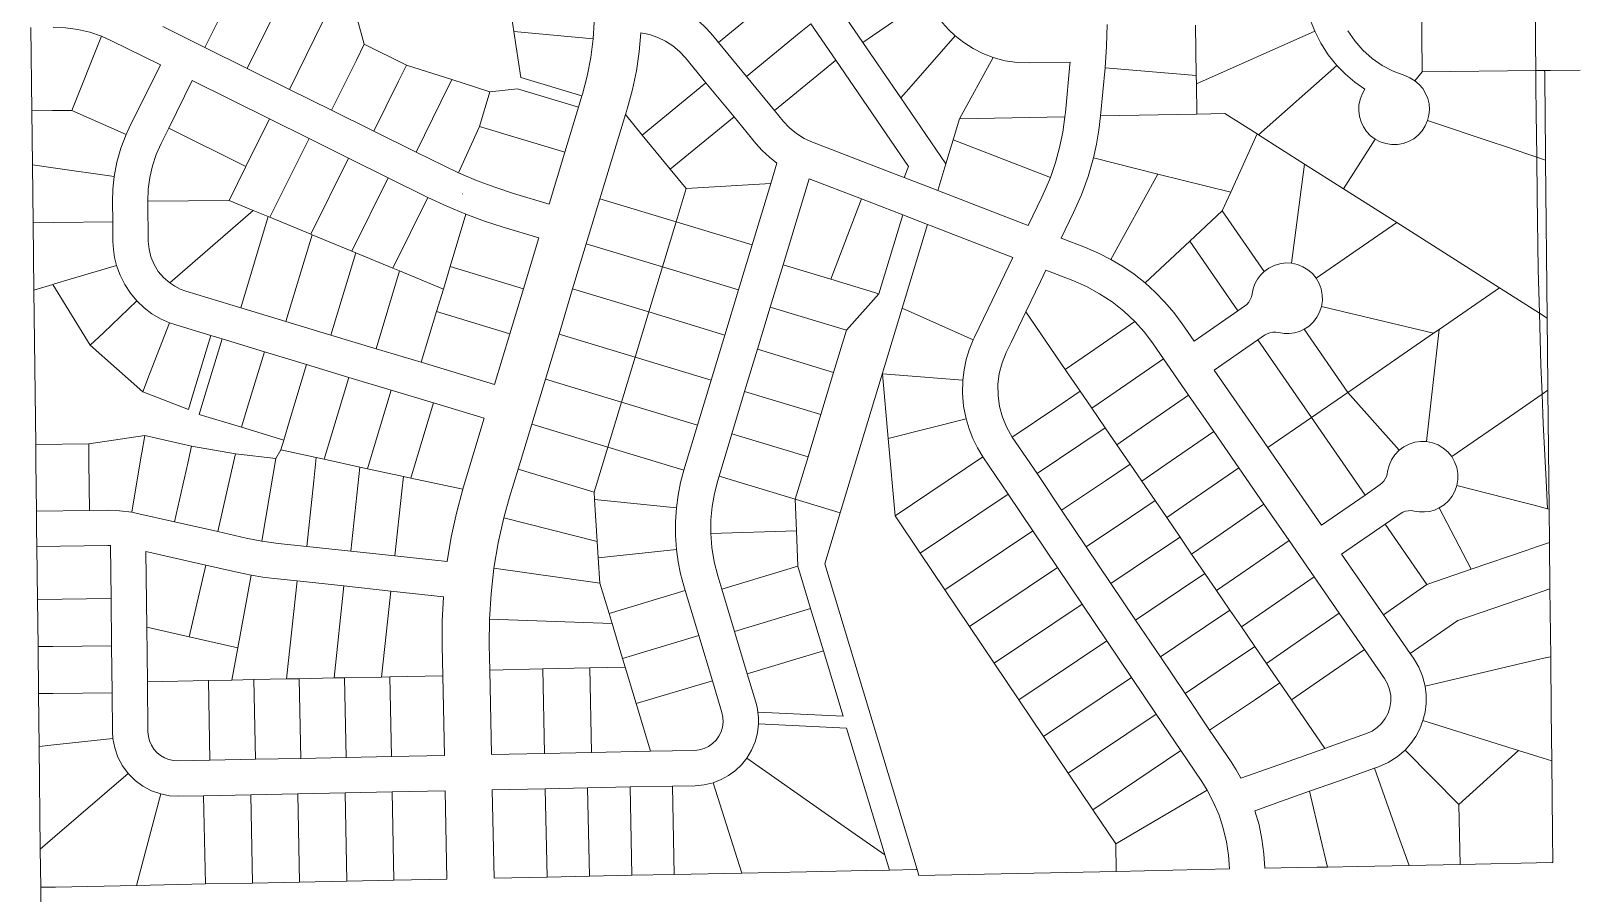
# Model space of a CAD drawing. Header units: feet. Extents: x 865220 to 2841409, y -2240498 to 948907.
# Drawn here: x 2836163 to 2838793, y 939449 to 940913 of the extents above; entities that cross this region are included whole.
import ezdxf

# ---------------------------------------------------------------- set-up
doc = ezdxf.new("R2010")
doc.units = ezdxf.units.FT
doc.header["$LTSCALE"] = 0.015
doc.header["$MEASUREMENT"] = 0
doc.layers.add('Dakota County Parcels', color=7, linetype='Continuous')

msp = doc.modelspace()

# ---------------------------------------------------------------- linework, layer by layer
at = {"layer": 'Dakota County Parcels', "lineweight": 5}
for p, q in [((2838715.6, 941045.6), (2838717.1, 940893)), ((2836504, 940976.7), (2836458.6, 940885.1)), ((2836982.9, 940912.3), (2836974.3, 940969.2)), ((2838523.4, 940989.4), (2838524.9, 940844)), ((2837530, 940959.8), (2837575.2, 940893.7)), ((2836163.5, 940919), (2836165.1, 940777.4)), ((2836458.6, 940885.1), (2836387, 940920.6)), ((2836574.4, 940938.5), (2836530.3, 940849.6)), ((2836662.5, 940936.2), (2836644.7, 940900.4)), ((2836717.7, 940932.2), (2836729.1, 940890.5)), ((2837486.9, 940925.5), (2837529.4, 940863.3)), ((2838140.2, 940923), (2838141.4, 940837.4)), ((2836233, 940778.2), (2836283, 940904.3)), ((2836299.2, 940897.1), (2836283, 940904.3)), ((2836383.4, 940855.4), (2836299.2, 940897.1)), ((2836644.7, 940900.4), (2836602, 940814)), ((2836729.1, 940890.5), (2836715.8, 940863.6)), ((2836729.1, 940890.5), (2836800.8, 940855)), ((2836995.1, 940834.1), (2836982.9, 940912.3)), ((2836982.9, 940912.3), (2837117.7, 940900)), ((2837330.3, 940893.8), (2837320.8, 940905.4)), ((2837377.9, 940835.9), (2837330.3, 940893.8)), ((2837575.2, 940893.7), (2837639.7, 940799.6)), ((2838141.5, 940823.6), (2838342.4, 940912.8)), ((2838717.1, 940893), (2838717.6, 940846)), ((2836530.3, 940849.6), (2836458.6, 940885.1)), ((2836715.8, 940863.6), (2836673.6, 940778.5)), ((2837309.1, 940825.1), (2837274.4, 940867.3)), ((2837529.4, 940863.3), (2837652.7, 940683.1)), ((2837739.7, 940763.9), (2837796.8, 940868)), ((2836383.4, 940855.4), (2836330.4, 940748.5)), ((2836602, 940814), (2836530.3, 940849.6)), ((2836800.8, 940855), (2836787.5, 940828.1)), ((2836800.8, 940855), (2836877.9, 940830.5)), ((2837857.9, 940858.9), (2837927.2, 940860.3)), ((2837926.8, 940856.2), (2837919.1, 940774.7)), ((2837927.2, 940860.3), (2837926.8, 940856.2)), ((2837978.8, 940768.8), (2837986.5, 940850.5)), ((2837986.5, 940850.5), (2838141.4, 940837.4)), ((2838141.4, 940837.4), (2838141.5, 940823.6)), ((2838379.7, 940854.7), (2838246.8, 940736.7)), ((2838524.9, 940844), (2838512.2, 940828.6)), ((2838524.9, 940844), (2838717.6, 940846)), ((2838732.6, 940846.1), (2838717.6, 940846)), ((2838742.6, 940846.2), (2838732.6, 940846.1)), ((2838792.6, 940846.7), (2838742.6, 940846.2)), ((2836437.1, 940828.8), (2836397.2, 940748.1)), ((2836568.2, 940763.8), (2836437.1, 940828.8)), ((2836673.6, 940778.5), (2836602, 940814)), ((2836787.5, 940828.1), (2836745.3, 940743)), ((2836877.9, 940830.5), (2836859.2, 940792.6)), ((2836877.9, 940830.5), (2836942.5, 940809.9)), ((2836924.7, 940750.9), (2836942.5, 940809.9)), ((2836989.4, 940814.9), (2836942.5, 940809.9)), ((2837092.7, 940783.7), (2836989.4, 940814.9)), ((2837098.5, 940802.8), (2836995.1, 940834.1)), ((2837201, 940736.2), (2837309.1, 940825.1)), ((2837356.7, 940767.1), (2837309.1, 940825.1)), ((2837425.5, 940778), (2837377.9, 940835.9)), ((2838141.5, 940823.6), (2838142.2, 940772.1)), ((2836859.2, 940792.6), (2836817, 940707.5)), ((2837069.5, 940707.1), (2837092.7, 940783.7)), ((2837092.7, 940783.7), (2837098.5, 940802.8)), ((2837098.5, 940802.8), (2837099.3, 940805.6)), ((2837639.7, 940799.6), (2837716.5, 940687.4)), ((2836165.1, 940777.4), (2836166.1, 940685.8)), ((2836233, 940778.2), (2836325.2, 940737.4)), ((2836568.2, 940763.8), (2836528.2, 940683.2)), ((2836635.4, 940730.5), (2836568.2, 940763.8)), ((2836745.3, 940743), (2836673.6, 940778.5)), ((2837129.2, 940628.1), (2837172.4, 940771)), ((2837175.9, 940782.5), (2837172.4, 940771)), ((2837201, 940736.2), (2837172.4, 940771)), ((2837248.6, 940678.3), (2837356.7, 940767.1)), ((2837393.8, 940722), (2837356.7, 940767.1)), ((2837440.1, 940760.1), (2837425.5, 940778)), ((2837739.7, 940763.9), (2837728.8, 940728.1)), ((2837739.7, 940763.9), (2837918.4, 940767.6)), ((2837919.1, 940774.7), (2837918.4, 940767.8)), ((2837918.4, 940767.8), (2837918.4, 940767.6)), ((2837978.8, 940768.8), (2838142.2, 940772.1)), ((2838142.2, 940772.1), (2838189.6, 940773.1)), ((2838244.5, 940738.2), (2838189.6, 940773.1)), ((2836330.4, 940748.5), (2836325.2, 940737.4)), ((2836397.2, 940748.1), (2836384.2, 940721.8)), ((2836528.2, 940683.2), (2836397.2, 940748.1)), ((2836817, 940707.5), (2836745.3, 940743)), ((2836924.7, 940750.9), (2836889.2, 940672.3)), ((2836924.7, 940750.9), (2837069.5, 940707.1)), ((2837248.6, 940678.3), (2837201, 940736.2)), ((2838244.5, 940738.2), (2838199.9, 940639.4)), ((2838246.8, 940736.7), (2838244.5, 940738.2)), ((2838324.8, 940687.2), (2838246.8, 940736.7)), ((2836569.1, 940596.8), (2836635.4, 940730.5)), ((2836702.6, 940697.2), (2836635.4, 940730.5)), ((2836863.6, 940684.4), (2836817, 940707.5)), ((2837069.5, 940707.1), (2837042.8, 940619.1)), ((2837728.8, 940728.1), (2837893.6, 940664.5)), ((2838444.8, 940729.5), (2838391.2, 940645.1)), ((2836166.1, 940685.8), (2836167.2, 940587.4)), ((2836528.2, 940683.2), (2836499.6, 940625.5)), ((2836638.5, 940568), (2836702.6, 940697.2)), ((2836769.7, 940663.9), (2836702.6, 940697.2)), ((2836863.6, 940684.4), (2836889.2, 940672.3)), ((2837429.6, 940688.9), (2837419.1, 940654.2)), ((2837645.5, 940664.2), (2837652.7, 940683.1)), ((2837702.8, 940642.1), (2837716.5, 940687.4)), ((2837966.6, 940697.5), (2838075.9, 940670.2)), ((2838324.8, 940687.2), (2838303.1, 940518.6)), ((2838391.2, 940645.1), (2838324.8, 940687.2)), ((2838719.1, 940698.9), (2838719.8, 940632.7)), ((2838734.2, 940693.9), (2838719.1, 940698.9)), ((2838736.9, 940425.6), (2838734.2, 940693.9)), ((2836707.9, 940539.2), (2836769.7, 940663.9)), ((2836836.9, 940630.6), (2836769.7, 940663.9)), ((2837275.5, 940645.5), (2837248.6, 940678.3)), ((2837275.5, 940645.5), (2837419.1, 940654.2)), ((2837419.1, 940654.2), (2837387.6, 940549.9)), ((2837440, 940516.1), (2837484.2, 940662.1)), ((2837484.2, 940662.1), (2837573.1, 940627.9)), ((2837702.8, 940642.1), (2837645.5, 940664.2)), ((2838075.9, 940670.2), (2837996.4, 940525.2)), ((2838075.9, 940670.2), (2838199.9, 940639.4)), ((2836777.4, 940510.5), (2836836.9, 940630.6)), ((2836895.6, 940636.8), (2836895.7, 940636.3)), ((2837042.8, 940619.1), (2836982.4, 940637.3)), ((2837129.2, 940628.1), (2837106, 940551.6)), ((2837129.2, 940628.1), (2837258.4, 940589)), ((2837258.4, 940589), (2837275.5, 940645.5)), ((2837521.3, 940491.4), (2837573.1, 940627.9)), ((2837573.1, 940627.9), (2837643.2, 940600.8)), ((2837856, 940582.8), (2837879.1, 940630.8)), ((2838199.9, 940639.4), (2838185.5, 940607.6)), ((2838481.6, 940587.7), (2838391.2, 940645.1)), ((2836301.8, 940623.3), (2836302.2, 940588.9)), ((2836499.6, 940625.5), (2836361.8, 940624)), ((2836361.8, 940624), (2836362.6, 940556.4)), ((2836540.7, 940608.5), (2836398.9, 940485.2)), ((2836499.6, 940625.5), (2836540.7, 940608.5)), ((2836540.7, 940608.5), (2836566.3, 940597.9)), ((2836901.8, 940601.9), (2836875, 940513.2)), ((2837643.2, 940600.8), (2837602.7, 940466.8)), ((2837643.2, 940600.8), (2837685.3, 940584.6)), ((2837933.2, 940604.8), (2837912.2, 940561.1)), ((2838185.5, 940607.6), (2838130.1, 940556)), ((2838185.5, 940607.6), (2838256.6, 940504.8)), ((2836167.2, 940587.4), (2836168.5, 940473.2)), ((2836302.2, 940588.9), (2836302.6, 940555.7)), ((2836519.5, 940443.1), (2836566.3, 940597.9)), ((2836566.3, 940597.9), (2836569.1, 940596.8)), ((2836569.1, 940596.8), (2836638.5, 940568)), ((2837025.5, 940561.6), (2836965.1, 940579.9)), ((2837235.2, 940512.5), (2837258.4, 940589)), ((2837258.4, 940589), (2837387.6, 940549.9)), ((2837685.3, 940584.6), (2837642.4, 940442.6)), ((2838481.6, 940587.7), (2838344.8, 940493.2)), ((2838481.6, 940587.7), (2838655.7, 940477.1)), ((2836596.1, 940420), (2836640.6, 940567.1)), ((2836638.5, 940568), (2836640.6, 940567.1)), ((2836640.6, 940567.1), (2836707.9, 940539.2)), ((2837025.5, 940561.6), (2836999.4, 940475.5)), ((2837106, 940551.6), (2837082.8, 940475)), ((2837106, 940551.6), (2837235.2, 940512.5)), ((2837387.6, 940549.9), (2837364.4, 940473.4)), ((2837912.2, 940561.1), (2837953.4, 940545.2)), ((2838130.1, 940556), (2838054.3, 940485.5)), ((2838130.1, 940556), (2838211.8, 940437.7)), ((2836672.6, 940396.8), (2836714.9, 940536.4)), ((2836707.9, 940539.2), (2836714.9, 940536.4)), ((2836714.9, 940536.4), (2836777.4, 940510.5)), ((2836230.2, 940491.5), (2836308.8, 940514.8)), ((2836749.2, 940373.6), (2836789.1, 940505.6)), ((2836777.4, 940510.5), (2836789.1, 940505.6)), ((2836789.1, 940505.6), (2836863.4, 940474.9)), ((2836875, 940513.2), (2836863.4, 940474.9)), ((2836999.4, 940475.5), (2836875, 940513.2)), ((2837212, 940435.9), (2837235.2, 940512.5)), ((2837235.2, 940512.5), (2837364.4, 940473.4)), ((2837418.3, 940444.3), (2837440, 940516.1)), ((2837521.3, 940491.4), (2837440, 940516.1)), ((2837886.1, 940506.9), (2837931.8, 940489.2)), ((2836168.5, 940473.2), (2836200.4, 940482.6)), ((2836168.5, 940473.2), (2836171.5, 940210.8)), ((2836200.4, 940482.6), (2836203.4, 940483.5)), ((2836200.4, 940482.6), (2836264, 940379.7)), ((2836426.5, 940471.3), (2836519.5, 940443.1)), ((2836863.4, 940474.9), (2836851.8, 940436.6)), ((2836999.4, 940475.5), (2836976.2, 940398.9)), ((2837082.8, 940475), (2837059.7, 940398.4)), ((2837082.8, 940475), (2837212, 940435.9)), ((2837364.4, 940473.4), (2837341.2, 940396.8)), ((2837602.7, 940466.8), (2837521.3, 940491.4)), ((2838553.3, 940406.3), (2838655.7, 940477.1)), ((2838655.7, 940477.1), (2838723.6, 940434)), ((2836519.5, 940443.1), (2836596.1, 940420)), ((2837396.5, 940372.5), (2837418.3, 940444.3)), ((2837547.5, 940405.2), (2837418.3, 940444.3)), ((2837642.4, 940442.6), (2837537.1, 940094.9)), ((2837602.7, 940466.8), (2837547.5, 940405.2)), ((2837762.6, 940388.4), (2837642.4, 940442.6)), ((2838211.8, 940437.7), (2838223.2, 940445.7)), ((2838544, 940399.9), (2838353.8, 940445.2)), ((2836398.4, 940417.5), (2836409.1, 940413.9)), ((2836596.1, 940420), (2836672.6, 940396.8)), ((2836851.8, 940436.6), (2836825.8, 940350.5)), ((2836976.2, 940398.9), (2836851.8, 940436.6)), ((2837188.9, 940359.3), (2837212, 940435.9)), ((2837212, 940435.9), (2837341.2, 940396.8)), ((2837918.8, 940338.4), (2837852, 940436)), ((2838117.4, 940416), (2838137.8, 940386.6)), ((2838137.8, 940386.6), (2838211.8, 940437.7)), ((2838723.6, 940434), (2838726.3, 940345.5)), ((2838736.9, 940425.6), (2838723.6, 940434)), ((2836409.1, 940413.9), (2836468.6, 940395.8)), ((2836439.4, 940299.3), (2836468.6, 940395.8)), ((2836458.8, 940294.3), (2836487.8, 940390.1)), ((2836468.6, 940395.8), (2836487.8, 940390.1)), ((2836487.8, 940390.1), (2836559.6, 940368.3)), ((2836672.6, 940396.8), (2836749.2, 940373.6)), ((2836976.2, 940398.9), (2836950.2, 940312.8)), ((2837059.7, 940398.4), (2837036.5, 940321.9)), ((2837059.7, 940398.4), (2837188.9, 940359.3)), ((2837341.2, 940396.8), (2837318.1, 940320.2)), ((2837547.5, 940405.2), (2837525.7, 940333.4)), ((2837764.7, 940392.9), (2837762.6, 940388.4)), ((2838245.9, 940388.4), (2838257.3, 940396.3)), ((2838398.5, 940299.4), (2838324.5, 940406.6)), ((2838398.5, 940299.4), (2838544, 940399.9)), ((2838532.1, 940215.8), (2838553.3, 940406.3)), ((2838544, 940399.9), (2838553.3, 940406.3)), ((2836264, 940379.7), (2836353.1, 940300.5)), ((2836559.6, 940368.3), (2836631.3, 940346.6)), ((2836749.2, 940373.6), (2836825.8, 940350.5)), ((2837374.8, 940300.7), (2837396.5, 940372.5)), ((2837525.7, 940333.4), (2837396.5, 940372.5)), ((2838085.7, 940356.4), (2838068.1, 940381.9)), ((2838171.8, 940337.2), (2838245.9, 940388.4)), ((2838336.8, 940256.8), (2838245.9, 940388.4)), ((2836602.4, 940250.9), (2836631.3, 940346.6)), ((2836631.3, 940346.6), (2836703.1, 940324.9)), ((2836825.8, 940350.5), (2836950.2, 940312.8)), ((2837165.7, 940282.8), (2837188.9, 940359.3)), ((2837188.9, 940359.3), (2837318.1, 940320.2)), ((2837944.3, 940301.2), (2837918.8, 940338.4)), ((2838128.3, 940294.7), (2838085.7, 940356.4)), ((2838171.8, 940337.2), (2838262.8, 940205.6)), ((2838728.2, 940296.3), (2838726.3, 940345.5)), ((2836703.1, 940324.9), (2836774.9, 940303.2)), ((2837036.5, 940321.9), (2837013.3, 940245.3)), ((2837036.5, 940321.9), (2837165.7, 940282.8)), ((2837318.1, 940320.2), (2837294.9, 940243.7)), ((2837525.7, 940333.4), (2837504, 940261.6)), ((2837608.6, 940330.8), (2837618.3, 940221.2)), ((2837608.6, 940330.8), (2837745.1, 940320.2)), ((2836353.1, 940300.5), (2836430.7, 940270.5)), ((2836430.7, 940270.5), (2836439.4, 940299.3)), ((2836449, 940261.8), (2836458.8, 940294.3)), ((2836774.9, 940303.2), (2836846.7, 940281.5)), ((2837353.1, 940229), (2837374.8, 940300.7)), ((2837504, 940261.6), (2837374.8, 940300.7)), ((2837964, 940272.4), (2837944.3, 940301.2)), ((2838170.9, 940233), (2838128.3, 940294.7)), ((2838336.8, 940256.8), (2838398.5, 940299.4)), ((2838398.5, 940299.4), (2838485.6, 940201.1)), ((2838738.2, 940303.2), (2838728.2, 940296.3)), ((2838728.2, 940296.3), (2838730.2, 940246.4)), ((2838738.2, 940303.2), (2838740.3, 940101.2)), ((2836520.7, 940240.1), (2836449, 940261.8)), ((2836846.7, 940281.5), (2836932.8, 940255.4)), ((2837142.5, 940206.2), (2837165.7, 940282.8)), ((2837165.7, 940282.8), (2837294.9, 940243.7)), ((2837504, 940261.6), (2837482.3, 940189.9)), ((2837986.7, 940239.3), (2837964, 940272.4)), ((2836592.5, 940218.4), (2836520.7, 940240.1)), ((2836592.5, 940218.4), (2836602.4, 940250.9)), ((2836602.4, 940250.9), (2836602.4, 940250.9)), ((2836932.8, 940255.4), (2836899.4, 940144.9)), ((2837013.3, 940245.3), (2836990.1, 940168.8)), ((2837013.3, 940245.3), (2837142.5, 940206.2)), ((2837294.9, 940243.7), (2837271.7, 940167.1)), ((2837618.3, 940221.2), (2837750.6, 940254.4)), ((2838006.4, 940210.5), (2837986.7, 940239.3)), ((2838170.9, 940233), (2838213.5, 940171.3)), ((2838262.8, 940205.6), (2838336.8, 940256.8)), ((2838336.8, 940256.8), (2838427.7, 940125.1)), ((2838730.2, 940246.4), (2838734.9, 940150)), ((2836171.5, 940210.8), (2836261.5, 940211.8)), ((2836171.5, 940210.8), (2836171.8, 940180.8)), ((2836261.5, 940211.8), (2836356.7, 940226.2)), ((2836356.7, 940226.2), (2836351.6, 940196.6)), ((2836356.7, 940226.2), (2836436.2, 940208.1)), ((2836436.2, 940208.1), (2836429.5, 940178.9)), ((2836436.2, 940208.1), (2836510.5, 940194.8)), ((2836587.4, 940201.6), (2836592.5, 940218.4)), ((2837119.3, 940129.7), (2837142.5, 940206.2)), ((2837271.7, 940167.1), (2837142.5, 940206.2)), ((2837331.4, 940157.2), (2837353.1, 940229)), ((2837482.3, 940189.9), (2837353.1, 940229)), ((2837618.3, 940221.2), (2837630, 940089.6)), ((2837829.1, 940223.6), (2837871, 940161.4)), ((2838029, 940177.4), (2838006.4, 940210.5)), ((2838262.8, 940205.6), (2838353.7, 940074)), ((2836171.8, 940180.8), (2836172.8, 940097.8)), ((2836261.8, 940181.5), (2836261.8, 940181.8)), ((2836261.8, 940181.5), (2836262.8, 940098.8)), ((2836351.3, 940195.1), (2836334.4, 940095.9)), ((2836351.6, 940196.6), (2836351.3, 940195.1)), ((2836510.5, 940194.8), (2836503.8, 940165.6)), ((2836510.5, 940194.8), (2836578.9, 940186.9)), ((2836578.9, 940186.9), (2836587.4, 940201.6)), ((2836587.4, 940201.6), (2836647.6, 940188.6)), ((2836647.6, 940188.6), (2836661, 940185.7)), ((2836661, 940185.7), (2836721.8, 940172.6)), ((2837482.3, 940189.9), (2837460.6, 940118.1)), ((2837630, 940089.6), (2837779.3, 940190.1)), ((2837779.3, 940190.1), (2837822.1, 940126.6)), ((2836429.5, 940178.9), (2836429.5, 940178.9)), ((2836503.8, 940165.6), (2836503.8, 940165.4)), ((2836573.9, 940157.3), (2836555.3, 940046.7)), ((2836573.9, 940157.3), (2836573.9, 940157.3)), ((2836721.8, 940172.6), (2836734.5, 940169.8)), ((2836734.5, 940169.8), (2836796, 940156.5)), ((2836808.1, 940153.9), (2836796, 940156.5)), ((2836808.1, 940153.9), (2836896.4, 940134.8)), ((2836990.1, 940168.8), (2836975.9, 940121.7)), ((2836990.1, 940168.8), (2837119.3, 940129.7)), ((2837329.1, 940149.7), (2837331.4, 940157.2)), ((2837460.6, 940118.1), (2837331.4, 940157.2)), ((2837871, 940161.4), (2837912.8, 940099.2)), ((2838048.7, 940148.6), (2838029, 940177.4)), ((2838213.5, 940171.3), (2838256.2, 940109.6)), ((2836899.4, 940144.9), (2836896.4, 940134.8)), ((2837119.3, 940129.7), (2837120.1, 940117.7)), ((2837672.8, 940026.1), (2837822.1, 940126.6)), ((2837822.1, 940126.6), (2837864, 940064.3)), ((2838048.7, 940148.6), (2838071.4, 940115.5)), ((2838427.7, 940125.1), (2838453.2, 940142.7)), ((2838734.9, 940150), (2838737.5, 940101.9)), ((2836975.9, 940121.7), (2836966.1, 940086.3)), ((2837120.1, 940117.7), (2837124.7, 940046.1)), ((2837120.1, 940117.7), (2837258.9, 940103.4)), ((2837462.7, 940064.5), (2837460.6, 940118.1)), ((2837460.6, 940118.1), (2837537.1, 940094.9)), ((2838071.4, 940115.5), (2838091.1, 940086.7)), ((2838256.2, 940109.6), (2838298.8, 940047.9)), ((2838353.7, 940074), (2838427.7, 940125.1)), ((2838553.3, 940103.1), (2838608.1, 939998.9)), ((2838740.2, 940101.2), (2838737.5, 940101.9)), ((2838740.3, 940101.2), (2838740.2, 940101.2)), ((2838740.8, 940044.6), (2838740.2, 940101.2)), ((2836262.8, 940098.8), (2836172.8, 940097.8)), ((2836172.8, 940097.8), (2836173.1, 940067.8)), ((2836293, 940099.2), (2836262.8, 940098.8)), ((2836334.4, 940095.9), (2836346.6, 940093.4)), ((2836346.6, 940093.4), (2836406.9, 940079.7)), ((2836406.9, 940079.7), (2836480.5, 940063)), ((2836966.1, 940086.3), (2837124.7, 940046.1)), ((2837510.9, 940008.2), (2837537.1, 940094.9)), ((2837630, 940089.6), (2837672.8, 940026.1)), ((2837912.8, 940099.2), (2837954.7, 940036.9)), ((2838091.1, 940086.7), (2838113.7, 940053.6)), ((2838387.8, 940024.6), (2838461.8, 940075.8)), ((2838461.8, 940075.8), (2838487.3, 940093.4)), ((2838461.8, 940075.8), (2838532.9, 939973)), ((2836173.1, 940067.8), (2836173.5, 940037.8)), ((2836480.5, 940063), (2836528.9, 940052)), ((2836528.9, 940052), (2836555.3, 940046.7)), ((2837462.7, 940064.5), (2837317.3, 940060)), ((2837462.7, 940064.5), (2837465.1, 940004)), ((2837714.6, 939963.8), (2837864, 940064.3)), ((2837864, 940064.3), (2837905.8, 940002.1)), ((2838113.7, 940053.6), (2838133.4, 940024.8)), ((2838298.8, 940047.9), (2838341.4, 939986.2)), ((2836173.5, 940037.8), (2836293.7, 940039.2)), ((2836173.5, 940037.8), (2836174.5, 939947.8)), ((2836293.7, 940039.2), (2836298.4, 940039.2)), ((2836299.4, 939949.2), (2836298.4, 940039.2)), ((2836360, 939900.7), (2836358.5, 940029.2)), ((2836358.5, 940029.2), (2836460, 940006.1)), ((2836555.3, 940046.7), (2836582.9, 940042.9)), ((2836582.9, 940042.9), (2836631.4, 940037.7)), ((2836631.4, 940037.7), (2836706.4, 940029.7)), ((2836706.4, 940029.7), (2836781.1, 940021.6)), ((2836781.1, 940021.6), (2836870, 940012.1)), ((2837124.7, 940046.1), (2837126.4, 940018.6)), ((2837126.4, 940018.6), (2837259, 940032.7)), ((2837672.8, 940026.1), (2837714.6, 939963.8)), ((2837954.7, 940036.9), (2837996.5, 939974.7)), ((2838133.4, 940024.8), (2838156.1, 939991.7)), ((2838387.8, 940024.6), (2838458.9, 939921.8)), ((2838741.6, 939965.6), (2838740.8, 940044.6)), ((2836460, 940006.1), (2836432.2, 939884.2)), ((2836460, 940006.1), (2836515.6, 939993.5)), ((2837129.2, 939975.3), (2836949.2, 940000.8)), ((2837126.4, 940018.6), (2837129.2, 939975.3)), ((2837465.1, 940004), (2837335.9, 939965.1)), ((2837486.8, 939932.2), (2837465.1, 940004)), ((2837510.9, 940008.2), (2837667.3, 939489.2)), ((2837756.5, 939901.6), (2837905.8, 940002.1)), ((2837905.8, 940002.1), (2837947.7, 939939.9)), ((2838532.9, 939973), (2838608.1, 939998.9)), ((2836514.5, 939865.5), (2836537.2, 939989)), ((2836515.6, 939993.5), (2836537.2, 939989)), ((2836576.5, 939983.3), (2836615.1, 939979.1)), ((2836597.2, 939812.7), (2836615.1, 939979.1)), ((2836615.1, 939979.1), (2836694.6, 939970.6)), ((2836677.8, 939814.4), (2836694.6, 939970.6)), ((2836694.6, 939970.6), (2836774.5, 939962)), ((2837144.7, 939923.9), (2837129.2, 939975.3)), ((2837271.6, 939970.6), (2837273.9, 939962.9)), ((2837335.9, 939965.1), (2837329, 939987.9)), ((2837996.5, 939974.7), (2838038.4, 939912.5)), ((2838156.1, 939991.7), (2838175.8, 939962.9)), ((2838341.4, 939986.2), (2838384.1, 939924.5)), ((2838458.9, 939921.8), (2838532.9, 939973)), ((2836174.5, 939947.8), (2836299.4, 939949.2)), ((2836174.5, 939947.8), (2836175.4, 939867.8)), ((2836300.4, 939869.2), (2836299.4, 939949.2)), ((2836774.5, 939962), (2836758.4, 939816)), ((2836774.5, 939962), (2836863.6, 939952.4)), ((2837273.9, 939962.9), (2837144.7, 939923.9)), ((2837273.9, 939962.9), (2837297, 939886.3)), ((2837357.5, 939893.3), (2837335.9, 939965.1)), ((2837714.6, 939963.8), (2837756.5, 939901.6)), ((2838175.8, 939962.9), (2838198.4, 939929.8)), ((2838742.8, 939850.5), (2838741.6, 939965.6)), ((2837149.7, 939907.1), (2837144.7, 939923.9)), ((2837486.8, 939932.2), (2837357.5, 939893.3)), ((2837508.4, 939860.4), (2837486.8, 939932.2)), ((2837798.4, 939839.4), (2837947.7, 939939.9)), ((2837947.7, 939939.9), (2837989.5, 939877.7)), ((2838198.4, 939929.8), (2838218.2, 939901)), ((2838384.1, 939924.5), (2838426.7, 939862.8)), ((2838458.9, 939921.8), (2838504.3, 939856)), ((2836361, 939807.9), (2836360, 939900.7)), ((2836432.2, 939884.2), (2836360, 939900.7)), ((2836941.4, 939870.7), (2836941.6, 939914)), ((2836941.6, 939914), (2837149.7, 939907.1)), ((2837167.7, 939847.3), (2837149.7, 939907.1)), ((2837379.2, 939821.5), (2837357.5, 939893.3)), ((2837756.5, 939901.6), (2837798.4, 939839.4)), ((2838038.4, 939912.5), (2838080.3, 939850.3)), ((2838218.2, 939901), (2838240.8, 939867.9)), ((2838504.3, 939856), (2838585.5, 939912.1)), ((2836175.4, 939867.8), (2836200.4, 939868.1)), ((2836175.4, 939867.8), (2836176.3, 939787.9)), ((2836200.4, 939868.1), (2836300.4, 939869.2)), ((2836301.3, 939789.3), (2836300.4, 939869.2)), ((2836432.2, 939884.2), (2836514.5, 939865.5)), ((2836504.5, 939810.8), (2836514.5, 939865.5)), ((2836861.4, 939869), (2836862.4, 939818.1)), ((2836941.4, 939870.7), (2836942.2, 939827.9)), ((2837297, 939886.3), (2837167.7, 939847.3)), ((2837297, 939886.3), (2837320.1, 939809.7)), ((2837840.2, 939777.2), (2837989.5, 939877.7)), ((2837989.5, 939877.7), (2838031.4, 939815.4)), ((2838240.8, 939867.9), (2838260.5, 939839.2)), ((2837172.2, 939832.6), (2837167.7, 939847.3)), ((2837508.4, 939860.4), (2837379.2, 939821.5)), ((2837541.8, 939749.6), (2837508.4, 939860.4)), ((2837798.4, 939839.4), (2837840.2, 939777.2)), ((2838080.3, 939850.3), (2838122.2, 939788.1)), ((2838260.5, 939839.2), (2838283.2, 939806.1)), ((2838426.7, 939862.8), (2838460.7, 939813.7)), ((2838504.3, 939856), (2838510, 939847.8)), ((2836504.5, 939810.8), (2836464.6, 939810)), ((2836541.5, 939811.6), (2836504.5, 939810.8)), ((2836597.2, 939812.7), (2836541.5, 939811.6)), ((2836544.3, 939676.3), (2836541.5, 939811.6)), ((2836618.5, 939813.2), (2836597.2, 939812.7)), ((2836677.8, 939814.4), (2836618.5, 939813.2)), ((2836621.3, 939677.9), (2836618.5, 939813.2)), ((2836695.5, 939814.7), (2836677.8, 939814.4)), ((2836695.5, 939814.7), (2836758.4, 939816)), ((2836698.2, 939679.5), (2836695.5, 939814.7)), ((2836758.4, 939816), (2836772.5, 939816.3)), ((2836772.5, 939816.3), (2836862.4, 939818.1)), ((2836772.5, 939816.3), (2836775.2, 939681)), ((2836862.4, 939818.1), (2836865.2, 939682.9)), ((2836942.2, 939827.9), (2837032.2, 939829.8)), ((2836942.2, 939827.9), (2836945.1, 939684.5)), ((2837032.2, 939829.8), (2837112.2, 939831.4)), ((2837035.1, 939686.3), (2837032.2, 939829.8)), ((2837112.2, 939831.4), (2837172.2, 939832.6)), ((2837115.1, 939688), (2837112.2, 939831.4)), ((2837190.8, 939770.8), (2837172.2, 939832.6)), ((2837393.7, 939773.2), (2837379.2, 939821.5)), ((2837882.1, 939714.9), (2838031.4, 939815.4)), ((2838031.4, 939815.4), (2838073.3, 939753.2)), ((2836176.3, 939787.9), (2836177.3, 939698)), ((2836302, 939722.4), (2836301.3, 939789.3)), ((2836464.6, 939810), (2836361, 939807.9)), ((2836362, 939723.1), (2836361, 939807.9)), ((2836467.3, 939674.8), (2836464.6, 939810)), ((2837320.1, 939809.7), (2837190.8, 939770.8)), ((2837320.1, 939809.7), (2837336.3, 939755.9)), ((2838122.2, 939788.1), (2838164, 939725.9)), ((2838283.2, 939806.1), (2838302.9, 939777.3)), ((2837215.2, 939690), (2837190.8, 939770.8)), ((2837840.2, 939777.2), (2837882.1, 939714.9)), ((2838302.9, 939777.3), (2838359.4, 939694.8)), ((2837541.8, 939749.6), (2837397.4, 939756.5)), ((2837547.9, 939729.3), (2837398.3, 939736.5)), ((2837924, 939652.7), (2838073.3, 939753.2)), ((2838073.3, 939753.2), (2838115.2, 939691)), ((2838526.1, 939742), (2838688.2, 939691.2)), ((2836302.6, 939711.8), (2836302, 939722.4)), ((2837882.1, 939714.9), (2837924, 939652.7)), ((2838164, 939725.9), (2838200.3, 939671.9)), ((2836177.3, 939698), (2836179.3, 939523.9)), ((2836698.2, 939679.5), (2836621.3, 939677.9)), ((2836698.2, 939679.5), (2836775.2, 939681)), ((2836865.2, 939682.9), (2836775.2, 939681)), ((2837035.1, 939686.3), (2836945.1, 939684.5)), ((2837115.1, 939688), (2837035.1, 939686.3)), ((2837215.2, 939690), (2837115.1, 939688)), ((2837289.4, 939691.5), (2837215.2, 939690)), ((2837965.9, 939590.5), (2838115.2, 939691)), ((2838115.2, 939691), (2838150.6, 939638.4)), ((2838495.6, 939691.9), (2838587.2, 939599.6)), ((2838587.2, 939599.6), (2838688.2, 939691.2)), ((2836467.3, 939674.8), (2836413, 939673.7)), ((2836544.3, 939676.3), (2836467.3, 939674.8)), ((2836621.3, 939677.9), (2836544.3, 939676.3)), ((2837538, 939566.3), (2837378.4, 939678.3)), ((2838443.8, 939661.1), (2838450.6, 939663.5)), ((2837108.3, 939627.8), (2837036.3, 939626.3)), ((2837180.3, 939629.3), (2837108.3, 939627.8)), ((2837111.4, 939477.8), (2837108.3, 939627.8)), ((2837252.3, 939630.7), (2837180.3, 939629.3)), ((2837183.3, 939479.3), (2837180.3, 939629.3)), ((2837290.6, 939631.5), (2837252.3, 939630.7)), ((2837255.3, 939480.8), (2837252.3, 939630.7)), ((2837370, 939483.1), (2837321.5, 939636.6)), ((2837924, 939652.7), (2837965.9, 939590.5)), ((2838159.9, 939623.6), (2838150.6, 939638.4)), ((2836342.4, 939462.2), (2836383.6, 939617.4)), ((2836456.5, 939614.5), (2836414.2, 939613.7)), ((2836536.5, 939616.2), (2836456.5, 939614.5)), ((2836459.6, 939464.6), (2836456.5, 939614.5)), ((2836616.5, 939617.8), (2836536.5, 939616.2)), ((2836539.6, 939466.2), (2836536.5, 939616.2)), ((2836696.5, 939619.4), (2836616.5, 939617.8)), ((2836619.5, 939467.8), (2836616.5, 939617.8)), ((2836696.5, 939619.4), (2836776.4, 939621.1)), ((2836699.5, 939469.5), (2836696.5, 939619.4)), ((2836866.4, 939622.9), (2836776.4, 939621.1)), ((2836776.4, 939621.1), (2836779.5, 939471.1)), ((2836866.4, 939622.9), (2836869.5, 939472.9)), ((2837036.3, 939626.3), (2836946.4, 939624.5)), ((2836946.4, 939624.5), (2836949.4, 939474.6)), ((2837039.4, 939476.4), (2837036.3, 939626.3)), ((2838004.7, 939532.9), (2838159.9, 939623.6)), ((2837965.9, 939590.5), (2838004.7, 939532.9)), ((2837612.8, 939513.9), (2837538, 939566.3)), ((2836179.3, 939523.9), (2836180, 939458.9)), ((2838004.7, 939532.9), (2838005.6, 939486)), ((2837620.6, 939488.2), (2837612.8, 939513.9)), ((2838502.5, 939496.2), (2838589.2, 939497.9)), ((2836699.5, 939469.5), (2836619.5, 939467.8)), ((2836699.5, 939469.5), (2836779.5, 939471.1)), ((2836869.5, 939472.9), (2836779.5, 939471.1)), ((2837039.4, 939476.4), (2836949.4, 939474.6)), ((2837111.4, 939477.8), (2837039.4, 939476.4)), ((2837183.3, 939479.3), (2837111.4, 939477.8)), ((2837255.3, 939480.8), (2837183.3, 939479.3)), ((2837370, 939483.1), (2837255.3, 939480.8)), ((2837667.3, 939489.2), (2837670.3, 939479.2)), ((2837670.3, 939479.2), (2838005.6, 939486)), ((2838005.6, 939486), (2838197.6, 939490)), ((2836205, 939459.4), (2836180, 939458.9)), ((2836342.4, 939462.2), (2836205, 939459.4)), ((2836459.6, 939464.6), (2836342.4, 939462.2)), ((2836539.6, 939466.2), (2836459.6, 939464.6)), ((2836619.5, 939467.8), (2836539.6, 939466.2))]:
    msp.add_line(p, q, dxfattribs=at)
for points in [[(2837117.7, 940900), (2837119.4, 940927.8), (2837119.5, 940955.6), (2837118, 940983.4)], [(2837330.3, 940893.8), (2837425, 940971.7), (2837444.4, 940987.6)], [(2838324.5, 940978.5), (2838328.2, 940956), (2838334.2, 940934), (2838342.4, 940912.8)], [(2837682.5, 940967.2), (2837591.7, 940905), (2837575.2, 940893.7)], [(2836283, 940904.3), (2836263.3, 940911.1), (2836242.9, 940915.9), (2836222.2, 940918.7), (2836201.4, 940919.4)], [(2837320.8, 940905.4), (2837309.3, 940918), (2837296.8, 940929.5), (2837283.2, 940939.8)], [(2837377.9, 940835.9), (2837467.5, 940909.5), (2837486.9, 940925.5)], [(2837701.5, 940939.4), (2837710.7, 940927.1), (2837721, 940915.5), (2837732.1, 940904.9)], [(2837990.2, 940923.9), (2837989.2, 940887.2), (2837986.5, 940850.5)], [(2837099.3, 940805.6), (2837107.6, 940836.6), (2837113.7, 940868.1), (2837117.7, 940900)], [(2837175.9, 940782.5), (2837184.4, 940813.8), (2837191, 940845.5), (2837195.8, 940877.6), (2837198.7, 940909.9)], [(2837274.4, 940867.3), (2837264.3, 940878.1), (2837253, 940887.7), (2837240.5, 940895.7), (2837227.2, 940902.2), (2837213.2, 940906.9), (2837198.7, 940909.9)], [(2837732.1, 940904.9), (2837653.3, 940815.1), (2837639.7, 940799.6)], [(2837732.1, 940904.9), (2837746.8, 940893.3), (2837762.6, 940883.2), (2837779.3, 940874.7), (2837796.8, 940868)], [(2838342.4, 940912.8), (2838352.8, 940892.2), (2838365.3, 940872.8), (2838379.7, 940854.7)], [(2838398.3, 940913.5), (2838410.2, 940896.3), (2838424.1, 940880.5), (2838439.8, 940866.6), (2838457, 940854.6), (2838475.5, 940844.8), (2838495.1, 940837.3)], [(2837425.5, 940778), (2837510, 940847.4), (2837529.4, 940863.3)], [(2837796.8, 940868), (2837816.8, 940862.7), (2837837.2, 940859.7), (2837857.9, 940858.9)], [(2838379.7, 940854.7), (2838394.4, 940839.7), (2838410.4, 940826.1), (2838427.5, 940814.1)], [(2838512.2, 940828.6), (2838504, 940833.7), (2838495.1, 940837.3)], [(2838717.6, 940846), (2838717.7, 940839.2), (2838717.9, 940818.5), (2838718.4, 940774.3), (2838719.1, 940698.9)], [(2838734.2, 940693.9), (2838733.3, 940781.3), (2838732.9, 940821.8), (2838732.7, 940841.9), (2838732.6, 940846.1)], [(2838427.5, 940814.1), (2838422.7, 940805.7), (2838419.3, 940796.7), (2838417.4, 940787.3), (2838417, 940777.7), (2838418.2, 940768.1), (2838420.9, 940758.8), (2838425, 940750.1), (2838430.4, 940742.2), (2838437.1, 940735.3), (2838444.8, 940729.5)], [(2838533.9, 940761.1), (2838536.1, 940770.3), (2838536.9, 940779.7), (2838536.3, 940789.2), (2838534.1, 940798.4), (2838530.5, 940807.2), (2838525.6, 940815.3), (2838519.4, 940822.5), (2838512.2, 940828.6)], [(2836165.1, 940777.4), (2836200.1, 940777.8), (2836233, 940778.2)], [(2837489.7, 940724.3), (2837475.7, 940730.8), (2837462.6, 940739), (2837450.7, 940748.8), (2837440.1, 940760.1)], [(2837893.6, 940664.5), (2837902.2, 940689.7), (2837909.2, 940715.3), (2837914.6, 940741.3), (2837918.4, 940767.6)], [(2837966.6, 940697.5), (2837971.9, 940721), (2837975.9, 940744.8), (2837978.8, 940768.8)], [(2838444.8, 940729.5), (2838453.5, 940724.9), (2838462.9, 940721.8), (2838472.7, 940720.3), (2838482.6, 940720.4), (2838492.3, 940722.1), (2838501.6, 940725.4), (2838510.3, 940730.2), (2838518, 940736.3), (2838524.6, 940743.7), (2838530, 940752), (2838533.9, 940761.1)], [(2838533.9, 940761.1), (2838643.7, 940724.2), (2838664.3, 940717.3), (2838705.6, 940703.5), (2838719.1, 940698.9)], [(2836325.2, 940737.4), (2836316.2, 940714.2), (2836309.3, 940690.2), (2836304.6, 940665.8)], [(2836384.2, 940721.8), (2836376, 940703.3), (2836369.7, 940684), (2836365.2, 940664.3), (2836362.5, 940644.2), (2836361.8, 940624)], [(2837429.6, 940688.9), (2837416.7, 940698.8), (2837404.7, 940709.9), (2837393.8, 940722)], [(2837645.5, 940664.2), (2837631.8, 940669.5), (2837489.7, 940724.3)], [(2837716.5, 940687.4), (2837723.8, 940711.7), (2837728.8, 940728.1)], [(2836166.1, 940685.8), (2836201.2, 940680.7), (2836304.6, 940665.8)], [(2837933.2, 940604.8), (2837946.4, 940634.9), (2837957.6, 940665.8), (2837966.6, 940697.5)], [(2836304.6, 940665.8), (2836302.4, 940644.6), (2836301.8, 940623.3)], [(2836982.4, 940637.3), (2836950.9, 940647.6), (2836919.8, 940659.3), (2836889.2, 940672.3)], [(2837879.1, 940630.8), (2837886.7, 940647.5), (2837893.6, 940664.5)], [(2836836.9, 940630.6), (2836869.1, 940615.6), (2836901.8, 940601.9)], [(2837702.8, 940642.1), (2837796.2, 940605.9), (2837856, 940582.8)], [(2838719.8, 940632.7), (2838721.8, 940508), (2838723.6, 940434)], [(2836965.1, 940579.9), (2836933.2, 940590.3), (2836901.8, 940601.9)], [(2836167.2, 940587.4), (2836202.2, 940587.8), (2836302.2, 940588.9)], [(2837685.3, 940584.6), (2837691.2, 940582.3), (2837829.9, 940528.5)], [(2836302.6, 940555.7), (2836303.4, 940541.9), (2836305.5, 940528.2), (2836308.8, 940514.8)], [(2836362.6, 940556.4), (2836363.8, 940542.7), (2836367.1, 940529.3), (2836372.4, 940516.5), (2836379.6, 940504.7), (2836388.5, 940494.2), (2836398.9, 940485.2)], [(2837764.7, 940392.9), (2837787.9, 940441.1), (2837829.9, 940528.5)], [(2837996.4, 940525.2), (2837975.2, 940535.9), (2837953.4, 940545.2)], [(2838054.3, 940485.5), (2838035.9, 940500), (2838016.5, 940513.3), (2837996.4, 940525.2)], [(2836308.8, 940514.8), (2836314.7, 940498.3), (2836322.6, 940482.6), (2836332.2, 940468), (2836343.4, 940454.6)], [(2837852, 940436), (2837877, 940487.9), (2837886.1, 940506.9)], [(2838256.6, 940504.8), (2838250.3, 940498.6), (2838245, 940491.5), (2838240.7, 940483.6), (2838237.7, 940475.3), (2838235.9, 940466.6)], [(2838303.1, 940518.6), (2838293.1, 940519.1), (2838283.2, 940517.8), (2838273.7, 940515), (2838264.7, 940510.6), (2838256.6, 940504.8)], [(2838344.8, 940493.2), (2838338.4, 940501), (2838330.9, 940507.6), (2838322.3, 940512.8), (2838312.9, 940516.5), (2838303.1, 940518.6)], [(2836200.4, 940482.6), (2836203.4, 940483.5), (2836230.2, 940491.5)], [(2836398.9, 940485.2), (2836407.6, 940479.5), (2836416.8, 940474.8), (2836426.5, 940471.3)], [(2838036.8, 940419.9), (2838018.4, 940437.3), (2837998.5, 940453), (2837977.3, 940467), (2837955, 940479.1), (2837931.8, 940489.2)], [(2838117.4, 940416), (2838103.4, 940434.9), (2838088.2, 940452.8), (2838071.8, 940469.7), (2838054.3, 940485.5)], [(2838353.8, 940445.2), (2838355.3, 940455.2), (2838355.2, 940465.2), (2838353.3, 940475.1), (2838349.8, 940484.5), (2838344.8, 940493.2)], [(2836264, 940379.7), (2836286.3, 940400.7), (2836343.4, 940454.6)], [(2836343.4, 940454.6), (2836355.5, 940443.1), (2836368.8, 940433), (2836383.2, 940424.4), (2836398.4, 940417.5)], [(2838223.2, 940445.7), (2838227.1, 940448.9), (2838230.4, 940452.7), (2838233, 940457), (2838234.9, 940461.7), (2838235.9, 940466.6)], [(2838324.5, 940406.6), (2838332.8, 940412.1), (2838340, 940419), (2838346.1, 940426.9), (2838350.7, 940435.7), (2838353.8, 940445.2)], [(2836353.1, 940300.5), (2836364.7, 940330.4), (2836398.4, 940417.5)], [(2837818.7, 940366.9), (2837827, 940384), (2837852, 940436)], [(2837918.8, 940338.4), (2837959.9, 940366.8), (2838036.8, 940419.9)], [(2838068.1, 940381.9), (2838053.2, 940401.6), (2838036.8, 940419.9)], [(2838738.2, 940303.2), (2838738.1, 940311.5), (2838736.9, 940425.6)], [(2838281.4, 940400.8), (2838276.4, 940401.5), (2838271.4, 940401.5), (2838266.4, 940400.5), (2838261.7, 940398.8), (2838257.3, 940396.3)], [(2838281.4, 940400.8), (2838290.2, 940399.4), (2838299.1, 940399.2), (2838307.9, 940400.4), (2838316.4, 940402.9), (2838324.5, 940406.6)], [(2836520.7, 940240.1), (2836530.6, 940272.6), (2836559.6, 940368.3)], [(2837762.6, 940388.4), (2837756, 940371.9), (2837750.9, 940355), (2837747.2, 940337.7), (2837745.1, 940320.2)], [(2837818.7, 940366.9), (2837811.7, 940349.5), (2837807, 940331.3), (2837804.7, 940312.6), (2837804.8, 940293.9), (2837807.4, 940275.3), (2837812.4, 940257.1), (2837819.6, 940239.8), (2837829.1, 940223.6)], [(2838085.7, 940356.4), (2838005.1, 940300.8), (2837964, 940272.4)], [(2836703.1, 940324.9), (2836674.1, 940229.2), (2836661, 940185.7)], [(2837745.1, 940320.2), (2837744.6, 940298.1), (2837746.4, 940276.1), (2837750.6, 940254.4)], [(2836774.9, 940303.2), (2836745.9, 940207.5), (2836734.5, 940169.8)], [(2837944.3, 940301.2), (2837902.8, 940273.2), (2837829.1, 940223.6)], [(2838128.3, 940294.7), (2838047.5, 940238.9), (2838006.4, 940210.5)], [(2838574.8, 940190.3), (2838681.7, 940264.2), (2838700.7, 940277.3), (2838728.2, 940296.3)], [(2836846.7, 940281.5), (2836817.7, 940185.7), (2836808.1, 940153.9)], [(2837750.6, 940254.4), (2837755.7, 940237.5), (2837762.2, 940221), (2837770.1, 940205.2), (2837779.3, 940190.1)], [(2837871, 940161.4), (2837945.2, 940211.3), (2837986.7, 940239.3)], [(2838170.9, 940233), (2838089.8, 940177), (2838048.7, 940148.6)], [(2836261.5, 940211.8), (2836261.8, 940181.8), (2836261.8, 940181.5)], [(2838532.1, 940215.8), (2838522, 940216.1), (2838512.1, 940214.7), (2838502.6, 940211.6), (2838493.6, 940207.1), (2838485.6, 940201.1)], [(2838574.8, 940190.3), (2838568.2, 940198.2), (2838560.5, 940204.8), (2838551.7, 940210.1), (2838542.1, 940213.8), (2838532.1, 940215.8)], [(2836578.9, 940186.9), (2836573.9, 940157.3), (2836573.9, 940157.3)], [(2836647.6, 940188.6), (2836643.4, 940149.2), (2836631.4, 940037.7)], [(2838485.6, 940201.1), (2838478.4, 940193.5), (2838472.7, 940184.7), (2838468.5, 940175.2), (2838466.1, 940165)], [(2838583.5, 940141.3), (2838585.2, 940151.4), (2838585.1, 940161.6), (2838583.3, 940171.7), (2838579.8, 940181.4), (2838574.8, 940190.3)], [(2836429.5, 940178.9), (2836429.5, 940178.9), (2836406.9, 940079.7)], [(2836503.8, 940165.6), (2836503.8, 940165.4), (2836480.5, 940063)], [(2836721.8, 940172.6), (2836718.3, 940140.5), (2836706.4, 940029.7)], [(2836796, 940156.5), (2836793.2, 940131.8), (2836781.1, 940021.6)], [(2837258.9, 940103.4), (2837261.8, 940124.9), (2837266.1, 940146.2), (2837271.7, 940167.1)], [(2837912.8, 940099.2), (2837987.5, 940149.4), (2838029, 940177.4)], [(2838091.1, 940086.7), (2838132.2, 940115.1), (2838213.5, 940171.3)], [(2838453.2, 940142.7), (2838456.6, 940145.5), (2838459.6, 940148.8), (2838462.1, 940152.4), (2838464, 940156.4), (2838465.4, 940160.6), (2838466.1, 940165)], [(2836896.4, 940134.8), (2836885.7, 940094.3), (2836876.9, 940053.4), (2836870, 940012.1)], [(2837317.3, 940060), (2837317.5, 940082.8), (2837319.5, 940105.4), (2837323.4, 940127.8), (2837329.1, 940149.7)], [(2838553.3, 940103.1), (2838561.8, 940108.5), (2838569.2, 940115.2), (2838575.4, 940123), (2838580.2, 940131.8), (2838583.5, 940141.3)], [(2838583.5, 940141.3), (2838694.2, 940113), (2838714.7, 940107.7), (2838737.5, 940101.9)], [(2837258.9, 940103.4), (2837257.3, 940079.9), (2837257.4, 940056.2), (2837259, 940032.7)], [(2837954.7, 940036.9), (2838029.9, 940087.5), (2838071.4, 940115.5)], [(2838133.4, 940024.8), (2838174.6, 940053.2), (2838256.2, 940109.6)], [(2838511.4, 940097.8), (2838519.9, 940096.4), (2838528.5, 940096.3), (2838537.1, 940097.3), (2838545.4, 940099.6), (2838553.3, 940103.1)], [(2836293, 940099.2), (2836313.8, 940098.5), (2836334.4, 940095.9)], [(2836966.1, 940086.3), (2836956.5, 940043.8), (2836949.2, 940000.8)], [(2838511.4, 940097.8), (2838506.4, 940098.6), (2838501.3, 940098.5), (2838496.4, 940097.6), (2838491.7, 940095.9), (2838487.3, 940093.4)], [(2837329, 939987.9), (2837323, 940011.6), (2837319.1, 940035.7), (2837317.3, 940060)], [(2837996.5, 939974.7), (2838072.3, 940025.7), (2838113.7, 940053.6)], [(2838175.8, 939962.9), (2838216.9, 939991.3), (2838298.8, 940047.9)], [(2837259, 940032.7), (2837261.9, 940011.7), (2837266.1, 939991), (2837271.6, 939970.6)], [(2838608.1, 939998.9), (2838701, 940030.9), (2838720.5, 940037.6), (2838740.8, 940044.6)], [(2836941.6, 939914), (2836944.3, 939957.5), (2836949.2, 940000.8)], [(2836537.2, 939989), (2836556.8, 939985.8), (2836576.5, 939983.3)], [(2838038.4, 939912.5), (2838114.6, 939963.8), (2838156.1, 939991.7)], [(2838218.2, 939901), (2838259.3, 939929.5), (2838341.4, 939986.2)], [(2836863.6, 939952.4), (2836861.5, 939910.8), (2836861.4, 939869)], [(2838585.5, 939912.1), (2838707.4, 939953.8), (2838726.9, 939960.5), (2838741.6, 939965.6)], [(2838080.3, 939850.3), (2838157, 939901.9), (2838198.4, 939929.8)], [(2838260.5, 939839.2), (2838301.6, 939867.6), (2838384.1, 939924.5)], [(2838122.2, 939788.1), (2838199.3, 939840), (2838240.8, 939867.9)], [(2838302.9, 939777.3), (2838341.2, 939803.8), (2838426.7, 939862.8)], [(2838529.6, 939800.5), (2838525.3, 939817.2), (2838518.8, 939833), (2838510, 939847.8)], [(2838529.6, 939800.5), (2838716.5, 939844.4), (2838736.2, 939849), (2838742.8, 939850.5)], [(2838744.6, 939673.5), (2838743.8, 939757.1), (2838742.8, 939850.5)], [(2838430.5, 939720), (2838439.9, 939724.3), (2838448.4, 939730.1), (2838455.9, 939737.2), (2838462.1, 939745.4), (2838466.9, 939754.6), (2838470, 939764.4), (2838471.5, 939774.6), (2838471.3, 939784.9), (2838469.4, 939795), (2838465.8, 939804.7), (2838460.7, 939813.7)], [(2836176.3, 939787.9), (2836201.3, 939788.1), (2836301.3, 939789.3)], [(2838164, 939725.9), (2838241.7, 939778.1), (2838283.2, 939806.1)], [(2838526.1, 939742), (2838529.6, 939756.4), (2838531.4, 939771), (2838531.4, 939785.8), (2838529.6, 939800.5)], [(2837397.4, 939756.5), (2837395.9, 939765), (2837393.7, 939773.2)], [(2837336.3, 939755.9), (2837338, 939747.7), (2837338.3, 939739.4), (2837337.3, 939731.1), (2837334.9, 939723.1), (2837331.1, 939715.6), (2837326.2, 939708.8), (2837320.2, 939702.9), (2837313.4, 939698.2), (2837305.8, 939694.6), (2837297.7, 939692.4), (2837289.4, 939691.5)], [(2837378.4, 939678.3), (2837386.4, 939691.7), (2837392.5, 939706), (2837396.5, 939721), (2837398.3, 939736.5)], [(2837398.3, 939736.5), (2837398.3, 939746.5), (2837397.4, 939756.5)], [(2838495.6, 939691.9), (2838505.5, 939702.9), (2838513.9, 939715.1), (2838520.8, 939728.2), (2838526.1, 939742)], [(2836177.3, 939698), (2836202.3, 939700.7), (2836302.6, 939711.8)], [(2836328.4, 939652.1), (2836318.7, 939665.4), (2836311, 939680), (2836305.6, 939695.6), (2836302.6, 939711.8)], [(2836413, 939673.7), (2836405.1, 939674.1), (2836397.4, 939675.8), (2836390.1, 939678.7), (2836383.3, 939682.7), (2836377.2, 939687.7), (2836372, 939693.7), (2836367.8, 939700.3), (2836364.6, 939707.6), (2836362.7, 939715.2), (2836362, 939723.1)], [(2837612.8, 939513.9), (2837608.2, 939529.4), (2837547.9, 939729.3)], [(2838359.4, 939694.8), (2838366.7, 939697.4), (2838430.5, 939720)], [(2838217.1, 939644.2), (2838272, 939663.7), (2838359.4, 939694.8)], [(2838450.6, 939663.5), (2838466.9, 939670.7), (2838482, 939680.2), (2838495.6, 939691.9)], [(2838688.2, 939691.2), (2838730.3, 939678.1), (2838744.6, 939673.5)], [(2837321.5, 939636.6), (2837334.9, 939641.8), (2837347.5, 939648.7), (2837359.1, 939657.2), (2837369.4, 939667.1), (2837378.4, 939678.3)], [(2838217.1, 939644.2), (2838209.1, 939658.3), (2838200.3, 939671.9)], [(2838333.4, 939621.9), (2838380.8, 939638.7), (2838443.8, 939661.1)], [(2838443.8, 939661.1), (2838484.8, 939545.8), (2838502.5, 939496.2)], [(2838746.4, 939501.1), (2838745.9, 939551.1), (2838744.6, 939673.5)], [(2836179.3, 939523.9), (2836204, 939545.2), (2836328.4, 939652.1)], [(2836383.6, 939617.4), (2836368, 939622.8), (2836353.4, 939630.6), (2836340.1, 939640.4), (2836328.4, 939652.1)], [(2837290.6, 939631.5), (2837306.3, 939633), (2837321.5, 939636.6)], [(2836414.2, 939613.7), (2836398.8, 939614.5), (2836383.6, 939617.4)], [(2838197.6, 939490), (2838196.1, 939513.3), (2838192.6, 939536.4), (2838187.2, 939559.2), (2838180, 939581.4), (2838170.8, 939602.9), (2838159.9, 939623.6)], [(2838240.9, 939589), (2838286.1, 939605), (2838333.4, 939621.9)], [(2838364.3, 939493.3), (2838352.3, 939543.1), (2838333.4, 939621.9)], [(2838257.5, 939491.2), (2838256.1, 939516), (2838252.8, 939540.7), (2838247.8, 939565), (2838240.9, 939589)], [(2838589.2, 939497.9), (2838588.2, 939547.9), (2838587.2, 939599.6)], [(2838364.3, 939493.3), (2838415.4, 939494.4), (2838502.5, 939496.2)], [(2838589.2, 939497.9), (2838744.9, 939501.1), (2838746.4, 939501.1)], [(2837370, 939483.1), (2837480, 939485.4), (2837580.9, 939487.4), (2837620.6, 939488.2)], [(2837620.6, 939488.2), (2837665.5, 939489.1), (2837667.3, 939489.2)], [(2838257.5, 939491.2), (2838313.1, 939492.3), (2838346.5, 939493), (2838364.3, 939493.3)], [(2836180.6, 939408.9), (2836180.6, 939408.9), (2836180, 939458.9)]]:
    msp.add_lwpolyline(points, dxfattribs=at)

doc.saveas('drawing.dxf')
